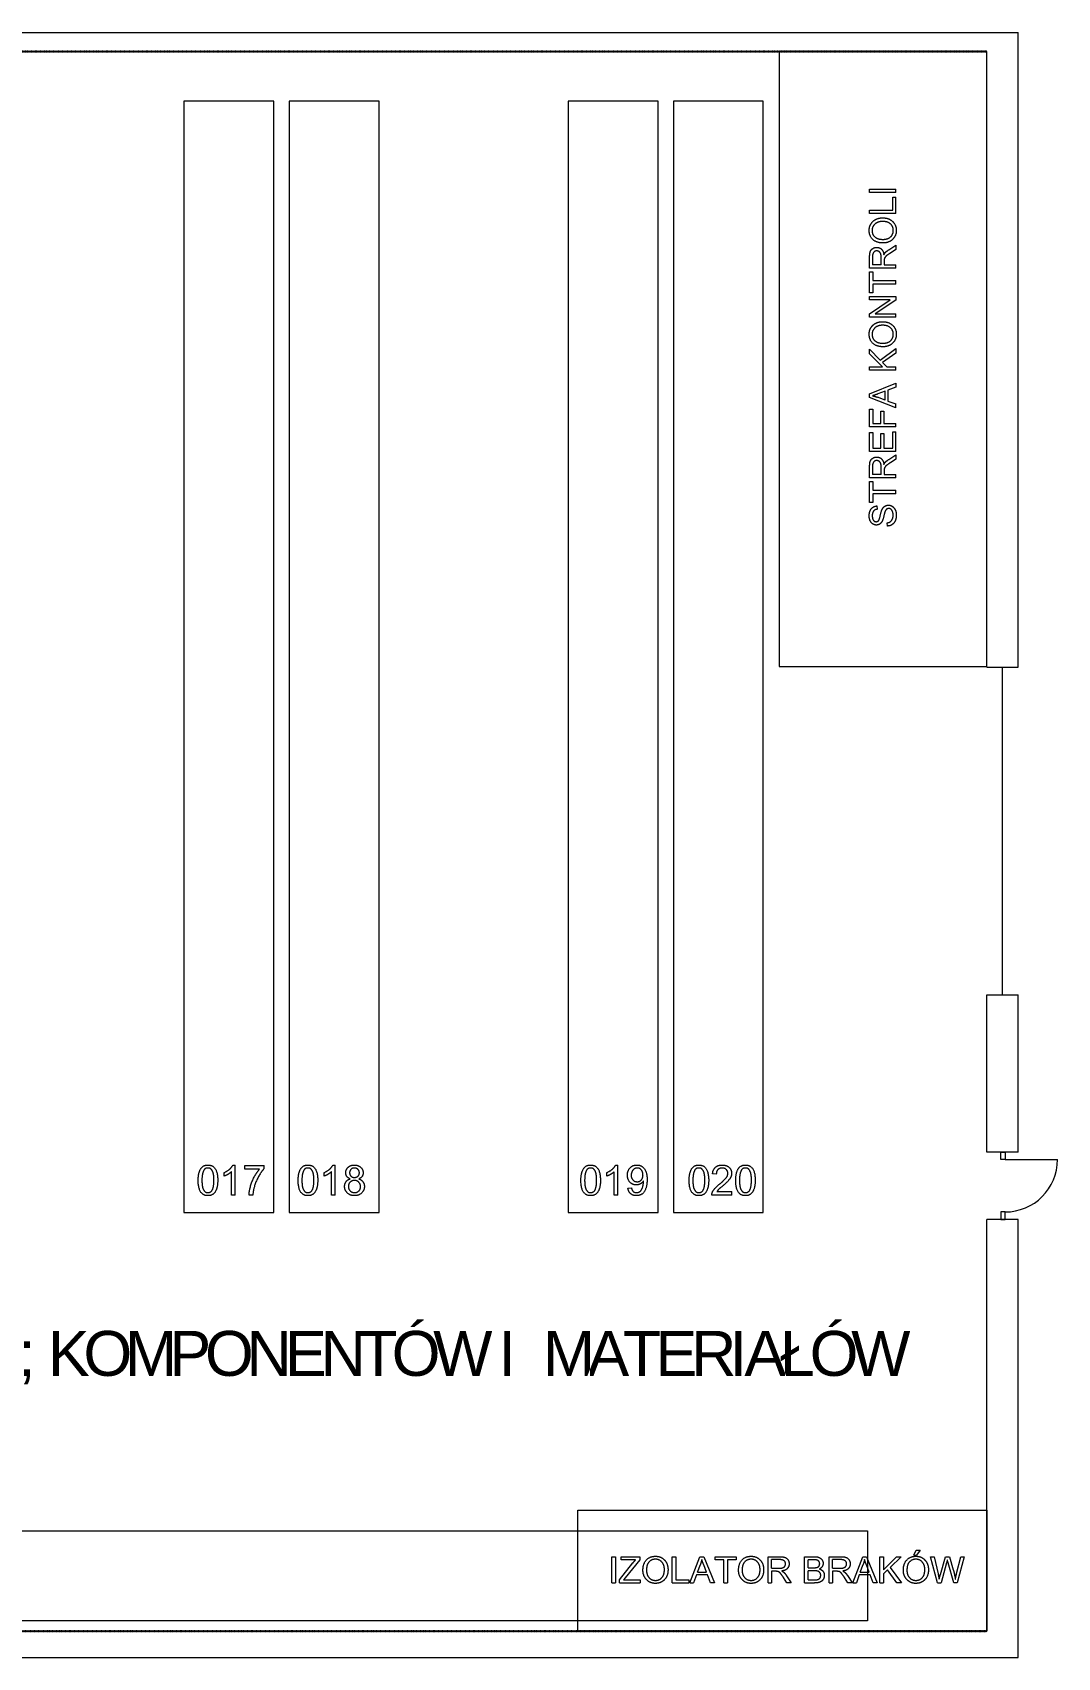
# Model space of a CAD drawing. Header units: millimetres. Extents: x 0 to 134522, y -47271 to 15049.
# Drawn here: x 104073 to 117758, y -15200 to 6485 of the extents above; entities that cross this region are included whole.
import ezdxf

# ---------------------------------------------------------------- set-up
doc = ezdxf.new("R2010")
doc.units = ezdxf.units.MM
doc.header["$MEASUREMENT"] = 0
doc.linetypes.add('DASHED', pattern=[6, 3, -3])
doc.layers.add('Layer0000', color=7, linetype='Continuous', lineweight=20)

msp = doc.modelspace()

# ---------------------------------------------------------------- linework, layer by layer
at = {"layer": 'Layer0000', "color": 7, "linetype": 'Continuous', "lineweight": 5}
for p, q in [((91543, 6485), (117235, 6485)), ((117235, -1985), (117235, 6485)), ((91293, 6230), (116815, 6230)), ((116815, 6230), (114040, 6230)), ((114040, 6230), (114040, -1975)), ((116815, -1975), (116815, 6230)), ((116815, -1985), (116815, 6230)), ((106095, 5570), (106095, -9260)), ((107295, 5570), (106095, 5570)), ((107295, -9260), (107295, 5570)), ((107500, 5570), (107500, -9260)), ((108700, 5570), (107500, 5570)), ((108700, -9260), (108700, 5570)), ((111225, 5570), (111225, -9260)), ((112425, 5570), (111225, 5570)), ((112425, -9260), (112425, 5570)), ((112630, 5570), (112630, -9260)), ((113830, 5570), (112630, 5570)), ((113830, -9260), (113830, 5570)), ((115250, 4350), (115250, 4396)), ((115250, 4396), (115600, 4396)), ((115600, 4350), (115250, 4350)), ((115600, 4350), (115600, 4396)), ((115558, 4115), (115558, 4287)), ((115558, 4287), (115600, 4287)), ((115600, 4068), (115600, 4287)), ((115250, 4068), (115250, 4115)), ((115250, 4115), (115558, 4115)), ((115600, 4068), (115250, 4068)), ((115250, 3338), (115250, 3493)), ((115288, 3495), (115288, 3384)), ((115404, 3384), (115404, 3483)), ((115505, 3585), (115600, 3646)), ((115600, 3588), (115527, 3541)), ((115600, 3646), (115600, 3588)), ((115600, 3338), (115250, 3338)), ((115250, 3012), (115250, 3289)), ((115250, 3289), (115291, 3289)), ((115404, 3384), (115288, 3384)), ((115291, 3289), (115291, 3174)), ((115444, 3438), (115444, 3384)), ((115444, 3384), (115600, 3384)), ((115600, 3338), (115600, 3384)), ((115291, 3174), (115600, 3174)), ((115600, 3127), (115291, 3127)), ((115291, 3127), (115291, 3012)), ((115600, 3127), (115600, 3174)), ((115291, 3012), (115250, 3012)), ((115250, 2916), (115250, 2960)), ((115250, 2960), (115600, 2960)), ((115250, 2732), (115525, 2916)), ((115525, 2916), (115250, 2916)), ((115600, 2913), (115325, 2729)), ((115600, 2960), (115600, 2913)), ((115250, 2685), (115250, 2732)), ((115600, 2685), (115250, 2685)), ((115325, 2729), (115600, 2729)), ((115600, 2685), (115600, 2729)), ((115250, 2197), (115250, 2260)), ((115250, 2260), (115392, 2113)), ((115423, 2023), (115250, 2197)), ((115392, 2113), (115600, 2266)), ((115600, 2205), (115423, 2080)), ((115600, 2266), (115600, 2205)), ((115250, 1977), (115250, 2023)), ((115250, 2023), (115423, 2023)), ((115600, 1977), (115250, 1977)), ((115423, 2080), (115478, 2023)), ((115478, 2023), (115600, 2023)), ((115600, 1977), (115600, 2023)), ((115250, 1663), (115600, 1806)), ((115600, 1753), (115494, 1712)), ((115600, 1806), (115600, 1753)), ((115250, 1613), (115250, 1663)), ((115600, 1478), (115250, 1613)), ((115456, 1579), (115353, 1618)), ((115456, 1698), (115359, 1661)), ((115456, 1579), (115456, 1698)), ((115494, 1712), (115494, 1566)), ((115494, 1566), (115600, 1528)), ((115600, 1478), (115600, 1528)), ((115250, 1221), (115250, 1457)), ((115250, 1457), (115291, 1457)), ((115291, 1457), (115291, 1267)), ((115399, 1267), (115399, 1431)), ((115399, 1431), (115441, 1431)), ((115441, 1431), (115441, 1267)), ((115600, 1221), (115250, 1221)), ((115250, 893), (115250, 1146)), ((115250, 1146), (115291, 1146)), ((115291, 1267), (115399, 1267)), ((115291, 1146), (115291, 939)), ((115398, 939), (115398, 1133)), ((115398, 1133), (115439, 1133)), ((115439, 1133), (115439, 939)), ((115441, 1267), (115600, 1267)), ((115558, 939), (115558, 1154)), ((115558, 1154), (115600, 1154)), ((115600, 1221), (115600, 1267)), ((115600, 893), (115600, 1154)), ((115600, 893), (115250, 893)), ((115291, 939), (115398, 939)), ((115439, 939), (115558, 939)), ((115250, 540), (115250, 695)), ((115288, 697), (115288, 586)), ((115404, 586), (115404, 686)), ((115505, 787), (115600, 848)), ((115600, 790), (115527, 744)), ((115600, 848), (115600, 790)), ((115600, 540), (115250, 540)), ((115250, 214), (115250, 491)), ((115250, 491), (115291, 491)), ((115404, 586), (115288, 586)), ((115291, 491), (115291, 376)), ((115444, 640), (115444, 586)), ((115444, 586), (115600, 586)), ((115600, 540), (115600, 586)), ((115291, 376), (115600, 376)), ((115600, 329), (115291, 329)), ((115291, 329), (115291, 214)), ((115600, 329), (115600, 376)), ((115291, 214), (115250, 214)), ((115348, 167), (115352, 122)), ((115487, -101), (115484, -58)), ((114040, -1975), (116815, -1975)), ((116815, -1985), (117235, -1985)), ((117025, -6355), (117025, -1985)), ((116815, -6355), (117235, -6355)), ((116815, -8455), (116815, -6355)), ((117235, -8455), (117235, -6355)), ((117235, -8455), (116815, -8455)), ((117002, -8455), (117058, -8455)), ((117002, -8555), (117002, -8455)), ((117058, -8455), (117058, -8555)), ((117058, -8555), (117002, -8555)), ((117058, -8555), (117758, -8555)), ((106095, -9260), (107295, -9260)), ((107500, -9260), (108700, -9260)), ((111225, -9260), (112425, -9260)), ((112630, -9260), (113830, -9260)), ((117002, -9255), (117002, -9355)), ((117058, -9255), (117002, -9255)), ((117058, -9355), (117058, -9255)), ((117235, -9355), (116815, -9355)), ((116815, -14850), (116815, -9355)), ((117002, -9355), (117058, -9355)), ((117235, -15200), (117235, -9355)), ((111355, -14850), (111355, -13235)), ((111355, -13235), (116815, -13235)), ((116815, -13235), (116815, -14850)), ((94424, -13511), (115220, -13511)), ((115220, -13511), (115220, -14711)), ((111810, -14205), (111810, -13855)), ((111810, -13855), (111857, -13855)), ((111857, -13855), (111857, -14205)), ((111931, -13896), (111931, -13855)), ((111931, -13855), (112181, -13855)), ((112181, -13855), (112181, -13896)), ((112615, -14205), (112615, -13855)), ((112615, -13855), (112662, -13855)), ((112662, -13855), (112662, -14164)), ((112851, -14205), (112985, -13855)), ((112985, -13855), (113035, -13855)), ((113035, -13855), (113178, -14205)), ((113189, -13896), (113189, -13855)), ((113189, -13855), (113466, -13855)), ((113466, -13855), (113466, -13896)), ((113895, -14205), (113895, -13855)), ((113895, -13855), (114050, -13855)), ((114381, -14205), (114381, -13855)), ((114381, -13855), (114513, -13855)), ((114710, -14205), (114710, -13855)), ((114710, -13855), (114865, -13855)), ((115024, -14205), (115158, -13855)), ((115158, -13855), (115208, -13855)), ((115208, -13855), (115351, -14205)), ((115386, -14205), (115386, -13855)), ((115386, -13855), (115433, -13855)), ((115433, -13855), (115433, -14029)), ((115433, -14029), (115607, -13855)), ((115669, -13855), (115522, -13997)), ((115607, -13855), (115669, -13855)), ((115838, -13834), (115870, -13767)), ((115838, -13834), (115874, -13834)), ((115870, -13767), (115926, -13767)), ((115926, -13767), (115874, -13834)), ((116156, -14205), (116063, -13855)), ((116063, -13855), (116110, -13855)), ((116110, -13855), (116164, -14084)), ((116194, -14091), (116261, -13855)), ((116261, -13855), (116317, -13855)), ((116317, -13855), (116367, -14032)), ((116411, -14080), (116466, -13855)), ((116513, -13855), (116417, -14205)), ((116466, -13855), (116513, -13855)), ((111910, -14162), (112090, -13938)), ((112126, -13896), (111931, -13896)), ((112181, -13896), (111985, -14139)), ((112952, -14061), (112990, -13959)), ((112952, -14061), (113070, -14061)), ((113070, -14061), (113034, -13964)), ((113304, -13896), (113189, -13896)), ((113304, -14205), (113304, -13896)), ((113466, -13896), (113351, -13896)), ((113351, -13896), (113351, -14205)), ((114052, -13894), (113941, -13894)), ((113941, -14009), (113941, -13894)), ((113941, -14009), (114041, -14009)), ((113995, -14050), (113941, -14050)), ((113941, -14050), (113941, -14205)), ((114497, -13896), (114428, -13896)), ((114428, -14002), (114428, -13896)), ((114428, -14002), (114503, -14002)), ((114508, -14043), (114428, -14043)), ((114428, -14164), (114428, -14043)), ((114867, -13894), (114756, -13894)), ((114756, -14009), (114756, -13894)), ((114756, -14009), (114856, -14009)), ((114810, -14050), (114756, -14050)), ((114756, -14050), (114756, -14205)), ((115125, -14061), (115163, -13959)), ((115125, -14061), (115243, -14061)), ((115243, -14061), (115207, -13964)), ((115490, -14028), (115433, -14084)), ((115433, -14084), (115433, -14205)), ((115615, -14205), (115490, -14028)), ((115522, -13997), (115676, -14205)), ((116277, -13938), (116203, -14205)), ((116372, -14205), (116299, -13938)), ((111810, -14205), (111857, -14205)), ((111910, -14205), (111910, -14162)), ((111910, -14205), (112187, -14205)), ((111985, -14139), (111964, -14164)), ((111964, -14164), (112187, -14164)), ((112187, -14164), (112187, -14205)), ((112615, -14205), (112834, -14205)), ((112662, -14164), (112834, -14164)), ((112834, -14164), (112834, -14205)), ((112851, -14205), (112900, -14205)), ((112938, -14099), (112900, -14205)), ((113085, -14099), (112938, -14099)), ((113126, -14205), (113085, -14099)), ((113178, -14205), (113126, -14205)), ((113304, -14205), (113351, -14205)), ((113895, -14205), (113941, -14205)), ((114145, -14205), (114099, -14132)), ((114142, -14110), (114203, -14205)), ((114203, -14205), (114145, -14205)), ((114381, -14205), (114515, -14205)), ((114428, -14164), (114515, -14164)), ((114710, -14205), (114756, -14205)), ((114960, -14205), (114914, -14132)), ((114957, -14110), (115018, -14205)), ((115018, -14205), (114960, -14205)), ((115024, -14205), (115073, -14205)), ((115111, -14099), (115073, -14205)), ((115258, -14099), (115111, -14099)), ((115299, -14205), (115258, -14099)), ((115351, -14205), (115299, -14205)), ((115386, -14205), (115433, -14205)), ((115676, -14205), (115615, -14205)), ((116156, -14205), (116203, -14205)), ((116417, -14205), (116372, -14205)), ((115220, -14711), (94424, -14711)), ((91543, -14850), (116815, -14850)), ((116815, -14850), (111355, -14850)), ((91543, -15200), (117235, -15200))]:
    msp.add_line(p, q, dxfattribs=at)
at = {"layer": 'Layer0000', "color": 6, "linetype": 'DASHED', "lineweight": 30, "true_color": 0xff00ff}
for p, q in [((91293, 6230), (116815, 6230)), ((91543, -14850), (116815, -14850))]:
    msp.add_line(p, q, dxfattribs=at)
at = {"layer": 'Layer0000', "color": 7, "linetype": 'Continuous', "lineweight": 20}
for p, q in [((106749, -8628), (106780, -8628)), ((106780, -9030), (106780, -8628)), ((106909, -8683), (106909, -8635)), ((106909, -8635), (107167, -8635)), ((107167, -8673), (107167, -8635)), ((108084, -8628), (108115, -8628)), ((108115, -9030), (108115, -8628)), ((111859, -8628), (111890, -8628)), ((111890, -9030), (111890, -8628)), ((106633, -8776), (106633, -8729)), ((106731, -9030), (106731, -8717)), ((107104, -8683), (106909, -8683)), ((107968, -8776), (107968, -8729)), ((108066, -9030), (108066, -8717)), ((108316, -8814), (108316, -8813)), ((108429, -8814), (108429, -8813)), ((111743, -8776), (111743, -8729)), ((111841, -9030), (111841, -8717)), ((112229, -8842), (112230, -8842)), ((113203, -8749), (113153, -8744)), ((106780, -9030), (106731, -9030)), ((107015, -9030), (106964, -9030)), ((108115, -9030), (108066, -9030)), ((111890, -9030), (111841, -9030)), ((112023, -8937), (112070, -8933)), ((113408, -9030), (113143, -9030)), ((113211, -8983), (113408, -8983)), ((113408, -9030), (113408, -8983))]:
    msp.add_line(p, q, dxfattribs=at)
at = {"layer": 'Layer0000', "color": 7, "linetype": 'Continuous', "lineweight": 5}
msp.add_arc((117058, -8555), 700, 270, 0, dxfattribs=at)
for points, knots in [([(115244, 3843), (115244, 3892), (115290, 3970), (115373, 4011), (115425, 4011)], [0, 0, 0, 0.297819, 0.689659, 1, 1, 1]), ([(115425, 3963), (115382, 3963), (115319, 3934), (115283, 3878), (115283, 3844)], [0, 0, 0, 0.323101, 0.712239, 1, 1, 1]), ([(115425, 4011), (115478, 4011), (115563, 3968), (115606, 3889), (115606, 3843)], [0, 0, 0, 0.315893, 0.710145, 1, 1, 1]), ([(115566, 3843), (115566, 3895), (115493, 3963), (115425, 3963)], [0, 0, 0, 0.476094, 1, 1, 1]), ([(115429, 3676), (115342, 3676), (115244, 3769), (115244, 3843)], [0, 0, 0, 0.515161, 1, 1, 1]), ([(115283, 3844), (115283, 3794), (115351, 3724), (115430, 3724)], [0, 0, 0, 0.45396, 1, 1, 1]), ([(115606, 3843), (115606, 3794), (115558, 3716), (115475, 3676), (115429, 3676)], [0, 0, 0, 0.304762, 0.701359, 1, 1, 1]), ([(115430, 3724), (115493, 3724), (115566, 3792), (115566, 3843)], [0, 0, 0, 0.519015, 1, 1, 1]), ([(115250, 3493), (115250, 3539), (115269, 3588), (115316, 3617), (115345, 3617)], [0, 0, 0, 0.339118, 0.709523, 1, 1, 1]), ([(115345, 3570), (115320, 3570), (115288, 3534), (115288, 3495)], [0, 0, 0, 0.45602, 1, 1, 1]), ([(115345, 3617), (115383, 3617), (115434, 3569), (115441, 3519)], [0, 0, 0, 0.470243, 1, 1, 1]), ([(115404, 3483), (115404, 3515), (115391, 3551), (115362, 3570), (115345, 3570)], [0, 0, 0, 0.360791, 0.735092, 1, 1, 1]), ([(115527, 3541), (115495, 3521), (115462, 3495), (115449, 3474), (115446, 3463)], [0, 0, 0, 0.4372, 0.804545, 1, 1, 1]), ([(115244, 2458), (115244, 2507), (115290, 2585), (115373, 2625), (115425, 2625)], [0, 0, 0, 0.297819, 0.689659, 1, 1, 1]), ([(115425, 2625), (115478, 2625), (115563, 2582), (115606, 2504), (115606, 2458)], [0, 0, 0, 0.315893, 0.710145, 1, 1, 1]), ([(115429, 2291), (115342, 2291), (115244, 2384), (115244, 2458)], [0, 0, 0, 0.515161, 1, 1, 1]), ([(115425, 2578), (115382, 2578), (115319, 2549), (115283, 2493), (115283, 2458)], [0, 0, 0, 0.323101, 0.712239, 1, 1, 1]), ([(115283, 2458), (115283, 2409), (115351, 2338), (115430, 2338)], [0, 0, 0, 0.45396, 1, 1, 1]), ([(115566, 2458), (115566, 2510), (115493, 2578), (115425, 2578)], [0, 0, 0, 0.476094, 1, 1, 1]), ([(115606, 2458), (115606, 2409), (115558, 2331), (115475, 2291), (115429, 2291)], [0, 0, 0, 0.304762, 0.701359, 1, 1, 1]), ([(115430, 2338), (115493, 2338), (115566, 2406), (115566, 2458)], [0, 0, 0, 0.519015, 1, 1, 1]), ([(115250, 695), (115250, 742), (115269, 790), (115316, 819), (115345, 819)], [0, 0, 0, 0.339118, 0.709523, 1, 1, 1]), ([(115345, 772), (115320, 772), (115288, 736), (115288, 697)], [0, 0, 0, 0.45602, 1, 1, 1]), ([(115345, 819), (115383, 819), (115434, 771), (115441, 721)], [0, 0, 0, 0.470243, 1, 1, 1]), ([(115404, 686), (115404, 717), (115391, 753), (115362, 772), (115345, 772)], [0, 0, 0, 0.360791, 0.735092, 1, 1, 1]), ([(115527, 744), (115495, 723), (115462, 697), (115449, 676), (115446, 666)], [0, 0, 0, 0.4372, 0.804545, 1, 1, 1]), ([(115244, 35), (115244, 74), (115269, 133), (115318, 165), (115348, 167)], [0, 0, 0, 0.328032, 0.717448, 1, 1, 1]), ([(115340, -88), (115314, -88), (115268, -58), (115244, 0), (115244, 35)], [0, 0, 0, 0.274583, 0.670454, 1, 1, 1]), ([(115352, 122), (115319, 119), (115285, 77), (115285, 37)], [0, 0, 0, 0.480701, 1, 1, 1]), ([(115285, 37), (115285, -5), (115315, -43), (115337, -43)], [0, 0, 0, 0.562533, 1, 1, 1]), ([(115368, -30), (115380, -16), (115406, 96), (115415, 117)], [0, 0, 0, 0.490842, 1, 1, 1]), ([(115415, 117), (115430, 148), (115473, 177), (115501, 177)], [0, 0, 0, 0.516491, 1, 1, 1]), ([(115455, 91), (115450, 77), (115427, -19), (115416, -38)], [0, 0, 0, 0.485605, 1, 1, 1]), ([(115505, 132), (115488, 132), (115464, 113), (115455, 91)], [0, 0, 0, 0.465635, 1, 1, 1]), ([(115484, -58), (115510, -55), (115543, -32), (115564, 16), (115564, 46)], [0, 0, 0, 0.277453, 0.660969, 1, 1, 1]), ([(115606, 48), (115606, 0), (115578, -64), (115522, -101), (115487, -101)], [0, 0, 0, 0.330292, 0.714122, 1, 1, 1]), ([(115501, 177), (115529, 177), (115578, 145), (115606, 85), (115606, 48)], [0, 0, 0, 0.275578, 0.671741, 1, 1, 1]), ([(115564, 46), (115564, 72), (115548, 113), (115521, 132), (115505, 132)], [0, 0, 0, 0.354567, 0.74639, 1, 1, 1]), ([(115416, -38), (115403, -64), (115364, -88), (115340, -88)], [0, 0, 0, 0.514483, 1, 1, 1]), ([(112223, -14035), (112223, -13947), (112316, -13849), (112390, -13849)], [0, 0, 0, 0.515161, 1, 1, 1]), ([(112390, -13849), (112439, -13849), (112517, -13895), (112558, -13978), (112558, -14030)], [0, 0, 0, 0.297819, 0.689659, 1, 1, 1]), ([(113500, -14035), (113500, -13947), (113593, -13849), (113667, -13849)], [0, 0, 0, 0.515161, 1, 1, 1]), ([(113667, -13849), (113716, -13849), (113794, -13895), (113835, -13978), (113835, -14030)], [0, 0, 0, 0.297819, 0.689659, 1, 1, 1]), ([(114050, -13855), (114097, -13855), (114146, -13874), (114175, -13922), (114175, -13950)], [0, 0, 0, 0.339118, 0.709523, 1, 1, 1]), ([(114513, -13855), (114553, -13855), (114601, -13876), (114629, -13920), (114629, -13945)], [0, 0, 0, 0.339428, 0.722267, 1, 1, 1]), ([(114865, -13855), (114912, -13855), (114961, -13874), (114990, -13922), (114990, -13950)], [0, 0, 0, 0.339118, 0.709523, 1, 1, 1]), ([(115700, -14035), (115700, -13947), (115794, -13849), (115868, -13849)], [0, 0, 0, 0.515161, 1, 1, 1]), ([(115868, -13849), (115916, -13849), (115994, -13895), (116035, -13978), (116035, -14030)], [0, 0, 0, 0.297819, 0.689659, 1, 1, 1]), ([(112390, -14211), (112341, -14211), (112263, -14163), (112223, -14081), (112223, -14035)], [0, 0, 0, 0.304762, 0.701359, 1, 1, 1]), ([(112391, -13889), (112342, -13889), (112271, -13956), (112271, -14035)], [0, 0, 0, 0.45396, 1, 1, 1]), ([(112271, -14035), (112271, -14099), (112339, -14171), (112390, -14171)], [0, 0, 0, 0.519015, 1, 1, 1]), ([(112558, -14030), (112558, -14084), (112515, -14168), (112436, -14211), (112390, -14211)], [0, 0, 0, 0.315893, 0.710145, 1, 1, 1]), ([(112390, -14171), (112442, -14171), (112510, -14098), (112510, -14030)], [0, 0, 0, 0.476094, 1, 1, 1]), ([(112510, -14030), (112510, -13987), (112481, -13924), (112425, -13889), (112391, -13889)], [0, 0, 0, 0.323101, 0.712239, 1, 1, 1]), ([(113667, -14211), (113618, -14211), (113540, -14163), (113500, -14081), (113500, -14035)], [0, 0, 0, 0.304762, 0.701359, 1, 1, 1]), ([(113668, -13889), (113618, -13889), (113548, -13956), (113548, -14035)], [0, 0, 0, 0.45396, 1, 1, 1]), ([(113548, -14035), (113548, -14099), (113616, -14171), (113667, -14171)], [0, 0, 0, 0.519015, 1, 1, 1]), ([(113835, -14030), (113835, -14084), (113792, -14168), (113713, -14211), (113667, -14211)], [0, 0, 0, 0.315893, 0.710145, 1, 1, 1]), ([(113667, -14171), (113719, -14171), (113787, -14098), (113787, -14030)], [0, 0, 0, 0.476094, 1, 1, 1]), ([(113787, -14030), (113787, -13987), (113758, -13924), (113702, -13889), (113668, -13889)], [0, 0, 0, 0.323101, 0.712239, 1, 1, 1]), ([(114099, -14132), (114079, -14101), (114052, -14067), (114031, -14054), (114021, -14051)], [0, 0, 0, 0.4372, 0.804545, 1, 1, 1]), ([(114041, -14009), (114073, -14009), (114108, -13996), (114127, -13967), (114127, -13950)], [0, 0, 0, 0.360791, 0.735092, 1, 1, 1]), ([(114127, -13950), (114127, -13926), (114091, -13894), (114052, -13894)], [0, 0, 0, 0.45602, 1, 1, 1]), ([(114175, -13950), (114175, -13988), (114126, -14039), (114076, -14046)], [0, 0, 0, 0.470243, 1, 1, 1]), ([(114583, -13950), (114583, -13933), (114566, -13906), (114535, -13896), (114497, -13896)], [0, 0, 0, 0.266592, 0.61582, 1, 1, 1]), ([(114597, -14104), (114597, -14084), (114577, -14055), (114542, -14043), (114508, -14043)], [0, 0, 0, 0.276163, 0.642477, 1, 1, 1]), ([(114547, -13998), (114565, -13993), (114583, -13968), (114583, -13950)], [0, 0, 0, 0.500242, 1, 1, 1]), ([(114629, -13945), (114629, -13967), (114604, -14007), (114580, -14019)], [0, 0, 0, 0.482517, 1, 1, 1]), ([(114580, -14019), (114611, -14028), (114645, -14073), (114645, -14104)], [0, 0, 0, 0.507171, 1, 1, 1]), ([(114914, -14132), (114893, -14101), (114867, -14067), (114846, -14054), (114836, -14051)], [0, 0, 0, 0.4372, 0.804545, 1, 1, 1]), ([(114856, -14009), (114888, -14009), (114923, -13996), (114942, -13967), (114942, -13950)], [0, 0, 0, 0.360791, 0.735092, 1, 1, 1]), ([(114942, -13950), (114942, -13926), (114906, -13894), (114867, -13894)], [0, 0, 0, 0.45602, 1, 1, 1]), ([(114990, -13950), (114990, -13988), (114941, -14039), (114891, -14046)], [0, 0, 0, 0.470243, 1, 1, 1]), ([(115868, -14211), (115818, -14211), (115740, -14163), (115700, -14081), (115700, -14035)], [0, 0, 0, 0.304762, 0.701359, 1, 1, 1]), ([(115868, -13889), (115819, -13889), (115748, -13956), (115748, -14035)], [0, 0, 0, 0.45396, 1, 1, 1]), ([(115748, -14035), (115748, -14099), (115816, -14171), (115867, -14171)], [0, 0, 0, 0.519015, 1, 1, 1]), ([(115867, -14171), (115920, -14171), (115987, -14098), (115987, -14030)], [0, 0, 0, 0.476094, 1, 1, 1]), ([(115987, -14030), (115987, -13987), (115958, -13924), (115903, -13889), (115868, -13889)], [0, 0, 0, 0.323101, 0.712239, 1, 1, 1]), ([(116035, -14030), (116035, -14084), (115992, -14168), (115913, -14211), (115868, -14211)], [0, 0, 0, 0.315893, 0.710145, 1, 1, 1]), ([(114645, -14104), (114645, -14128), (114625, -14170), (114594, -14193), (114548, -14205), (114515, -14205)], [0, 0, 0, 0.221457, 0.484958, 0.749856, 1, 1, 1]), ([(114546, -14162), (114562, -14159), (114584, -14146), (114597, -14120), (114597, -14104)], [0, 0, 0, 0.293288, 0.676973, 1, 1, 1])]:
    msp.add_open_spline(points, degree=2, knots=knots, dxfattribs=at)
for points in [[(115441, 3519), (115449, 3537), (115458, 3547)], [(115458, 3547), (115477, 3567), (115505, 3585)], [(115446, 3463), (115444, 3455), (115444, 3438)], [(115359, 1661), (115315, 1645), (115287, 1637)], [(115287, 1637), (115320, 1630), (115353, 1618)], [(115441, 721), (115449, 739), (115458, 749)], [(115446, 666), (115444, 658), (115444, 640)], [(115458, 749), (115477, 769), (115505, 787)], [(115337, -43), (115356, -43), (115368, -30)], [(112090, -13938), (112109, -13914), (112126, -13896)], [(113009, -13892), (113002, -13925), (112990, -13959)], [(113034, -13964), (113017, -13920), (113009, -13892)], [(114021, -14051), (114013, -14050), (113995, -14050)], [(114076, -14046), (114095, -14055), (114104, -14063)], [(114104, -14063), (114124, -14082), (114142, -14110)], [(114503, -14002), (114534, -14002), (114547, -13998)], [(114836, -14051), (114828, -14050), (114810, -14050)], [(114891, -14046), (114909, -14055), (114919, -14063)], [(114919, -14063), (114939, -14082), (114957, -14110)], [(115182, -13892), (115175, -13925), (115163, -13959)], [(115207, -13964), (115190, -13920), (115182, -13892)], [(116164, -14084), (116172, -14120), (116178, -14156)], [(116178, -14156), (116192, -14100), (116194, -14091)], [(116288, -13897), (116282, -13921), (116277, -13938)], [(116299, -13938), (116289, -13905), (116288, -13897)], [(116367, -14032), (116386, -14098), (116394, -14156)], [(116394, -14156), (116401, -14123), (116411, -14080)], [(114515, -14164), (114537, -14164), (114546, -14162)]]:
    msp.add_open_spline(points, degree=2, dxfattribs=at)
at = {"layer": 'Layer0000', "color": 7, "linetype": 'Continuous', "lineweight": 20}
for points, knots in [([(106285, -8833), (106285, -8729), (106353, -8628), (106415, -8628)], [0, 0, 0, 0.549654, 1, 1, 1]), ([(106415, -8668), (106375, -8668), (106335, -8746), (106335, -8833)], [0, 0, 0, 0.422501, 1, 1, 1]), ([(106495, -8833), (106495, -8772), (106477, -8703), (106442, -8668), (106415, -8668)], [0, 0, 0, 0.401139, 0.768435, 1, 1, 1]), ([(107167, -8673), (107109, -8738), (107022, -8928), (107015, -9030)], [0, 0, 0, 0.488233, 1, 1, 1]), ([(107620, -8833), (107620, -8729), (107688, -8628), (107750, -8628)], [0, 0, 0, 0.549654, 1, 1, 1]), ([(107750, -8668), (107710, -8668), (107670, -8746), (107670, -8833)], [0, 0, 0, 0.422501, 1, 1, 1]), ([(107830, -8833), (107830, -8772), (107812, -8703), (107777, -8668), (107750, -8668)], [0, 0, 0, 0.401139, 0.768435, 1, 1, 1]), ([(108256, -8731), (108256, -8687), (108320, -8628), (108371, -8628)], [0, 0, 0, 0.486804, 1, 1, 1]), ([(108372, -8668), (108343, -8668), (108307, -8705), (108307, -8730)], [0, 0, 0, 0.510469, 1, 1, 1]), ([(108371, -8628), (108423, -8628), (108487, -8689), (108487, -8733)], [0, 0, 0, 0.516011, 1, 1, 1]), ([(108437, -8733), (108437, -8706), (108399, -8668), (108372, -8668)], [0, 0, 0, 0.498307, 1, 1, 1]), ([(111395, -8833), (111395, -8729), (111463, -8628), (111525, -8628)], [0, 0, 0, 0.549654, 1, 1, 1]), ([(111525, -8668), (111485, -8668), (111445, -8746), (111445, -8833)], [0, 0, 0, 0.422501, 1, 1, 1]), ([(111605, -8833), (111605, -8772), (111587, -8703), (111552, -8668), (111525, -8668)], [0, 0, 0, 0.401139, 0.768435, 1, 1, 1]), ([(112016, -8763), (112016, -8704), (112086, -8628), (112142, -8628)], [0, 0, 0, 0.506355, 1, 1, 1]), ([(112147, -8668), (112113, -8668), (112066, -8725), (112066, -8765)], [0, 0, 0, 0.486423, 1, 1, 1]), ([(112142, -8628), (112197, -8628), (112279, -8715), (112279, -8822)], [0, 0, 0, 0.436246, 1, 1, 1]), ([(112224, -8761), (112224, -8722), (112181, -8668), (112147, -8668)], [0, 0, 0, 0.513594, 1, 1, 1]), ([(112840, -8833), (112840, -8729), (112908, -8628), (112970, -8628)], [0, 0, 0, 0.549654, 1, 1, 1]), ([(112970, -8668), (112930, -8668), (112890, -8746), (112890, -8833)], [0, 0, 0, 0.422501, 1, 1, 1]), ([(113050, -8833), (113050, -8772), (113032, -8703), (112997, -8668), (112970, -8668)], [0, 0, 0, 0.401139, 0.768435, 1, 1, 1]), ([(113153, -8744), (113157, -8688), (113228, -8628), (113282, -8628)], [0, 0, 0, 0.503561, 1, 1, 1]), ([(113281, -8668), (113248, -8668), (113203, -8709), (113203, -8749)], [0, 0, 0, 0.481038, 1, 1, 1]), ([(113357, -8738), (113357, -8708), (113314, -8668), (113281, -8668)], [0, 0, 0, 0.493163, 1, 1, 1]), ([(113282, -8628), (113341, -8628), (113407, -8693), (113407, -8739)], [0, 0, 0, 0.52209, 1, 1, 1]), ([(113462, -8833), (113462, -8729), (113529, -8628), (113592, -8628)], [0, 0, 0, 0.549654, 1, 1, 1]), ([(113592, -8668), (113552, -8668), (113512, -8746), (113512, -8833)], [0, 0, 0, 0.422501, 1, 1, 1]), ([(113672, -8833), (113672, -8772), (113654, -8703), (113619, -8668), (113592, -8668)], [0, 0, 0, 0.401139, 0.768435, 1, 1, 1]), ([(106335, -8833), (106335, -8892), (106353, -8962), (106389, -8996), (106415, -8996)], [0, 0, 0, 0.400991, 0.769922, 1, 1, 1]), ([(106546, -8833), (106546, -8936), (106478, -9037), (106415, -9037)], [0, 0, 0, 0.549395, 1, 1, 1]), ([(106415, -8996), (106455, -8996), (106495, -8920), (106495, -8833)], [0, 0, 0, 0.420851, 1, 1, 1]), ([(106964, -9030), (106966, -8948), (107043, -8753), (107104, -8683)], [0, 0, 0, 0.490218, 1, 1, 1]), ([(107670, -8833), (107670, -8892), (107688, -8962), (107724, -8996), (107750, -8996)], [0, 0, 0, 0.400991, 0.769922, 1, 1, 1]), ([(107881, -8833), (107881, -8936), (107813, -9037), (107750, -9037)], [0, 0, 0, 0.549395, 1, 1, 1]), ([(107750, -8996), (107790, -8996), (107830, -8920), (107830, -8833)], [0, 0, 0, 0.420851, 1, 1, 1]), ([(108240, -8914), (108240, -8876), (108281, -8820), (108316, -8814)], [0, 0, 0, 0.505825, 1, 1, 1]), ([(108371, -8834), (108335, -8834), (108290, -8882), (108290, -8915)], [0, 0, 0, 0.506169, 1, 1, 1]), ([(108307, -8730), (108307, -8760), (108344, -8794), (108372, -8794)], [0, 0, 0, 0.50684, 1, 1, 1]), ([(108453, -8916), (108453, -8880), (108405, -8834), (108371, -8834)], [0, 0, 0, 0.50337, 1, 1, 1]), ([(108372, -8794), (108400, -8794), (108437, -8759), (108437, -8733)], [0, 0, 0, 0.503484, 1, 1, 1]), ([(111445, -8833), (111445, -8892), (111463, -8962), (111499, -8996), (111525, -8996)], [0, 0, 0, 0.400991, 0.769922, 1, 1, 1]), ([(111656, -8833), (111656, -8936), (111588, -9037), (111525, -9037)], [0, 0, 0, 0.549395, 1, 1, 1]), ([(111525, -8996), (111565, -8996), (111605, -8920), (111605, -8833)], [0, 0, 0, 0.420851, 1, 1, 1]), ([(112134, -8894), (112085, -8894), (112016, -8822), (112016, -8763)], [0, 0, 0, 0.485366, 1, 1, 1]), ([(112066, -8765), (112066, -8803), (112112, -8851), (112146, -8851)], [0, 0, 0, 0.509962, 1, 1, 1]), ([(112229, -8842), (112214, -8865), (112164, -8894), (112134, -8894)], [0, 0, 0, 0.494506, 1, 1, 1]), ([(112279, -8822), (112279, -8930), (112204, -9037), (112135, -9037)], [0, 0, 0, 0.544881, 1, 1, 1]), ([(112136, -8996), (112182, -8996), (112230, -8914), (112230, -8842)], [0, 0, 0, 0.456668, 1, 1, 1]), ([(112146, -8851), (112182, -8851), (112224, -8800), (112224, -8761)], [0, 0, 0, 0.492767, 1, 1, 1]), ([(112890, -8833), (112890, -8892), (112908, -8962), (112944, -8996), (112970, -8996)], [0, 0, 0, 0.400991, 0.769922, 1, 1, 1]), ([(113101, -8833), (113101, -8936), (113033, -9037), (112970, -9037)], [0, 0, 0, 0.549395, 1, 1, 1]), ([(112970, -8996), (113010, -8996), (113050, -8920), (113050, -8833)], [0, 0, 0, 0.420851, 1, 1, 1]), ([(113143, -9030), (113143, -8996), (113190, -8927), (113255, -8875)], [0, 0, 0, 0.413527, 1, 1, 1]), ([(113255, -8875), (113295, -8843), (113357, -8773), (113357, -8738)], [0, 0, 0, 0.528379, 1, 1, 1]), ([(113407, -8739), (113407, -8778), (113352, -8857), (113269, -8923)], [0, 0, 0, 0.400099, 1, 1, 1]), ([(113512, -8833), (113512, -8892), (113530, -8962), (113566, -8996), (113592, -8996)], [0, 0, 0, 0.400991, 0.769922, 1, 1, 1]), ([(113722, -8833), (113722, -8936), (113655, -9037), (113592, -9037)], [0, 0, 0, 0.549395, 1, 1, 1]), ([(113592, -8996), (113632, -8996), (113672, -8920), (113672, -8833)], [0, 0, 0, 0.420851, 1, 1, 1]), ([(108372, -9037), (108314, -9037), (108240, -8967), (108240, -8914)], [0, 0, 0, 0.509131, 1, 1, 1]), ([(108290, -8915), (108290, -8949), (108337, -8996), (108372, -8996)], [0, 0, 0, 0.497975, 1, 1, 1]), ([(108504, -8916), (108504, -8968), (108430, -9037), (108372, -9037)], [0, 0, 0, 0.489932, 1, 1, 1]), ([(108372, -8996), (108407, -8996), (108453, -8952), (108453, -8916)], [0, 0, 0, 0.497266, 1, 1, 1]), ([(112135, -9037), (112090, -9037), (112030, -8987), (112023, -8937)], [0, 0, 0, 0.488868, 1, 1, 1])]:
    msp.add_open_spline(points, degree=2, knots=knots, dxfattribs=at)
for points in [[(106415, -8628), (106546, -8628), (106546, -8833)], [(106633, -8729), (106718, -8688), (106749, -8628)], [(107750, -8628), (107881, -8628), (107881, -8833)], [(107968, -8729), (108053, -8688), (108084, -8628)], [(111525, -8628), (111656, -8628), (111656, -8833)], [(111743, -8729), (111828, -8688), (111859, -8628)], [(112970, -8628), (113101, -8628), (113101, -8833)], [(113592, -8628), (113722, -8628), (113722, -8833)], [(106415, -9037), (106285, -9037), (106285, -8833)], [(106731, -8717), (106695, -8752), (106633, -8776)], [(107750, -9037), (107620, -9037), (107620, -8833)], [(108066, -8717), (108030, -8752), (107968, -8776)], [(108316, -8813), (108256, -8794), (108256, -8731)], [(108487, -8733), (108487, -8791), (108429, -8813)], [(108429, -8814), (108504, -8838), (108504, -8916)], [(111525, -9037), (111395, -9037), (111395, -8833)], [(111841, -8717), (111805, -8752), (111743, -8776)], [(112970, -9037), (112840, -9037), (112840, -8833)], [(113592, -9037), (113462, -9037), (113462, -8833)], [(112070, -8933), (112081, -8996), (112136, -8996)], [(113269, -8923), (113225, -8957), (113211, -8983)]]:
    msp.add_open_spline(points, degree=2, dxfattribs=at)

# ---------------------------------------------------------------- texts
at = {"layer": 'Layer0000', "color": 7, "linetype": 'Continuous', "lineweight": -3, "insert": (97154, -10842), "char_height": 600, "attachment_point": 1}
msp.add_mtext('\\pxsm0.625;\\T0.75;\\W1;{\\l\\fArial|b0; WYR. GOTOWYCH ; KOMPONENTÓW I  MATERIAŁÓW}', dxfattribs=at)

doc.saveas('drawing.dxf')
